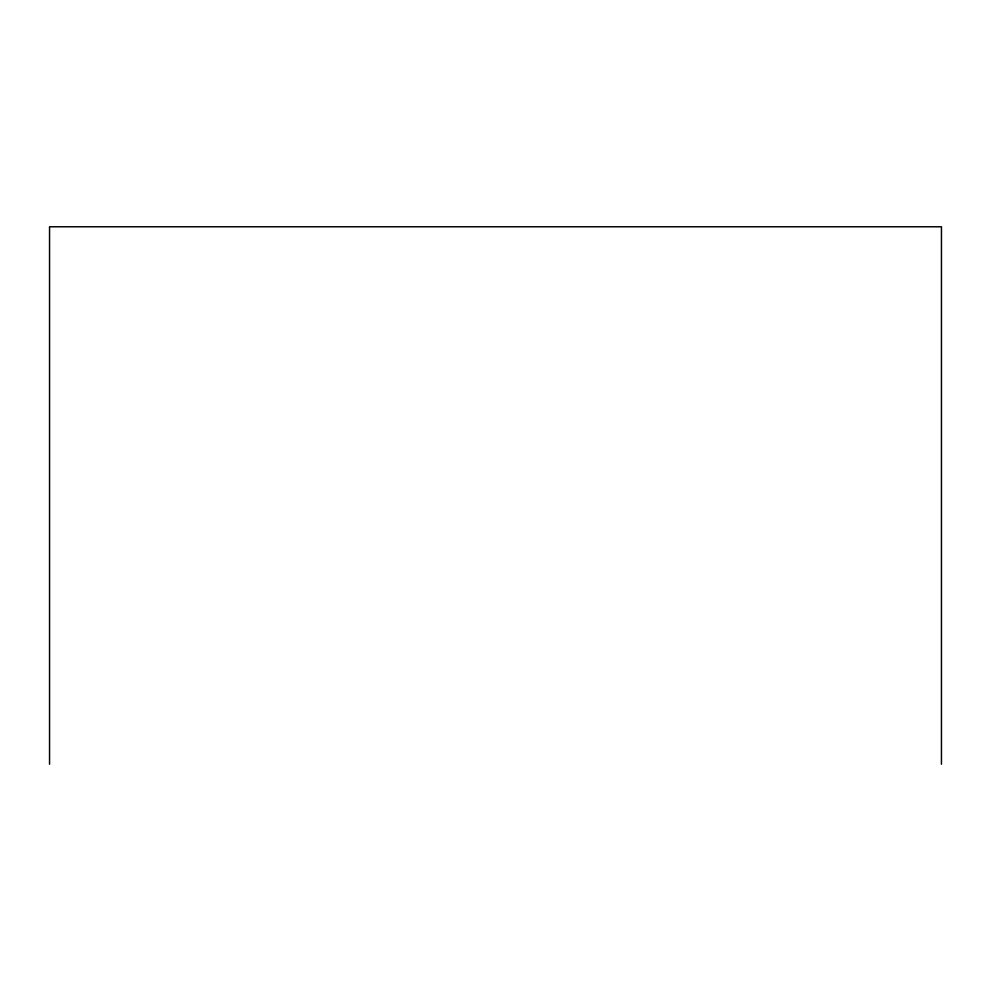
<?xml version="1.0" encoding="UTF-8"?>
<svg xmlns="http://www.w3.org/2000/svg" width="991" height="991" viewBox="0 0 991 991"><rect width="100%" height="100%" fill="white"/><g stroke="black" fill="none" stroke-linecap="round" stroke-linejoin="round"><path stroke-width="1.49" d="M941.45 764.222L941.45 226.778L49.55 226.778L49.55 764.222"/></g></svg>
